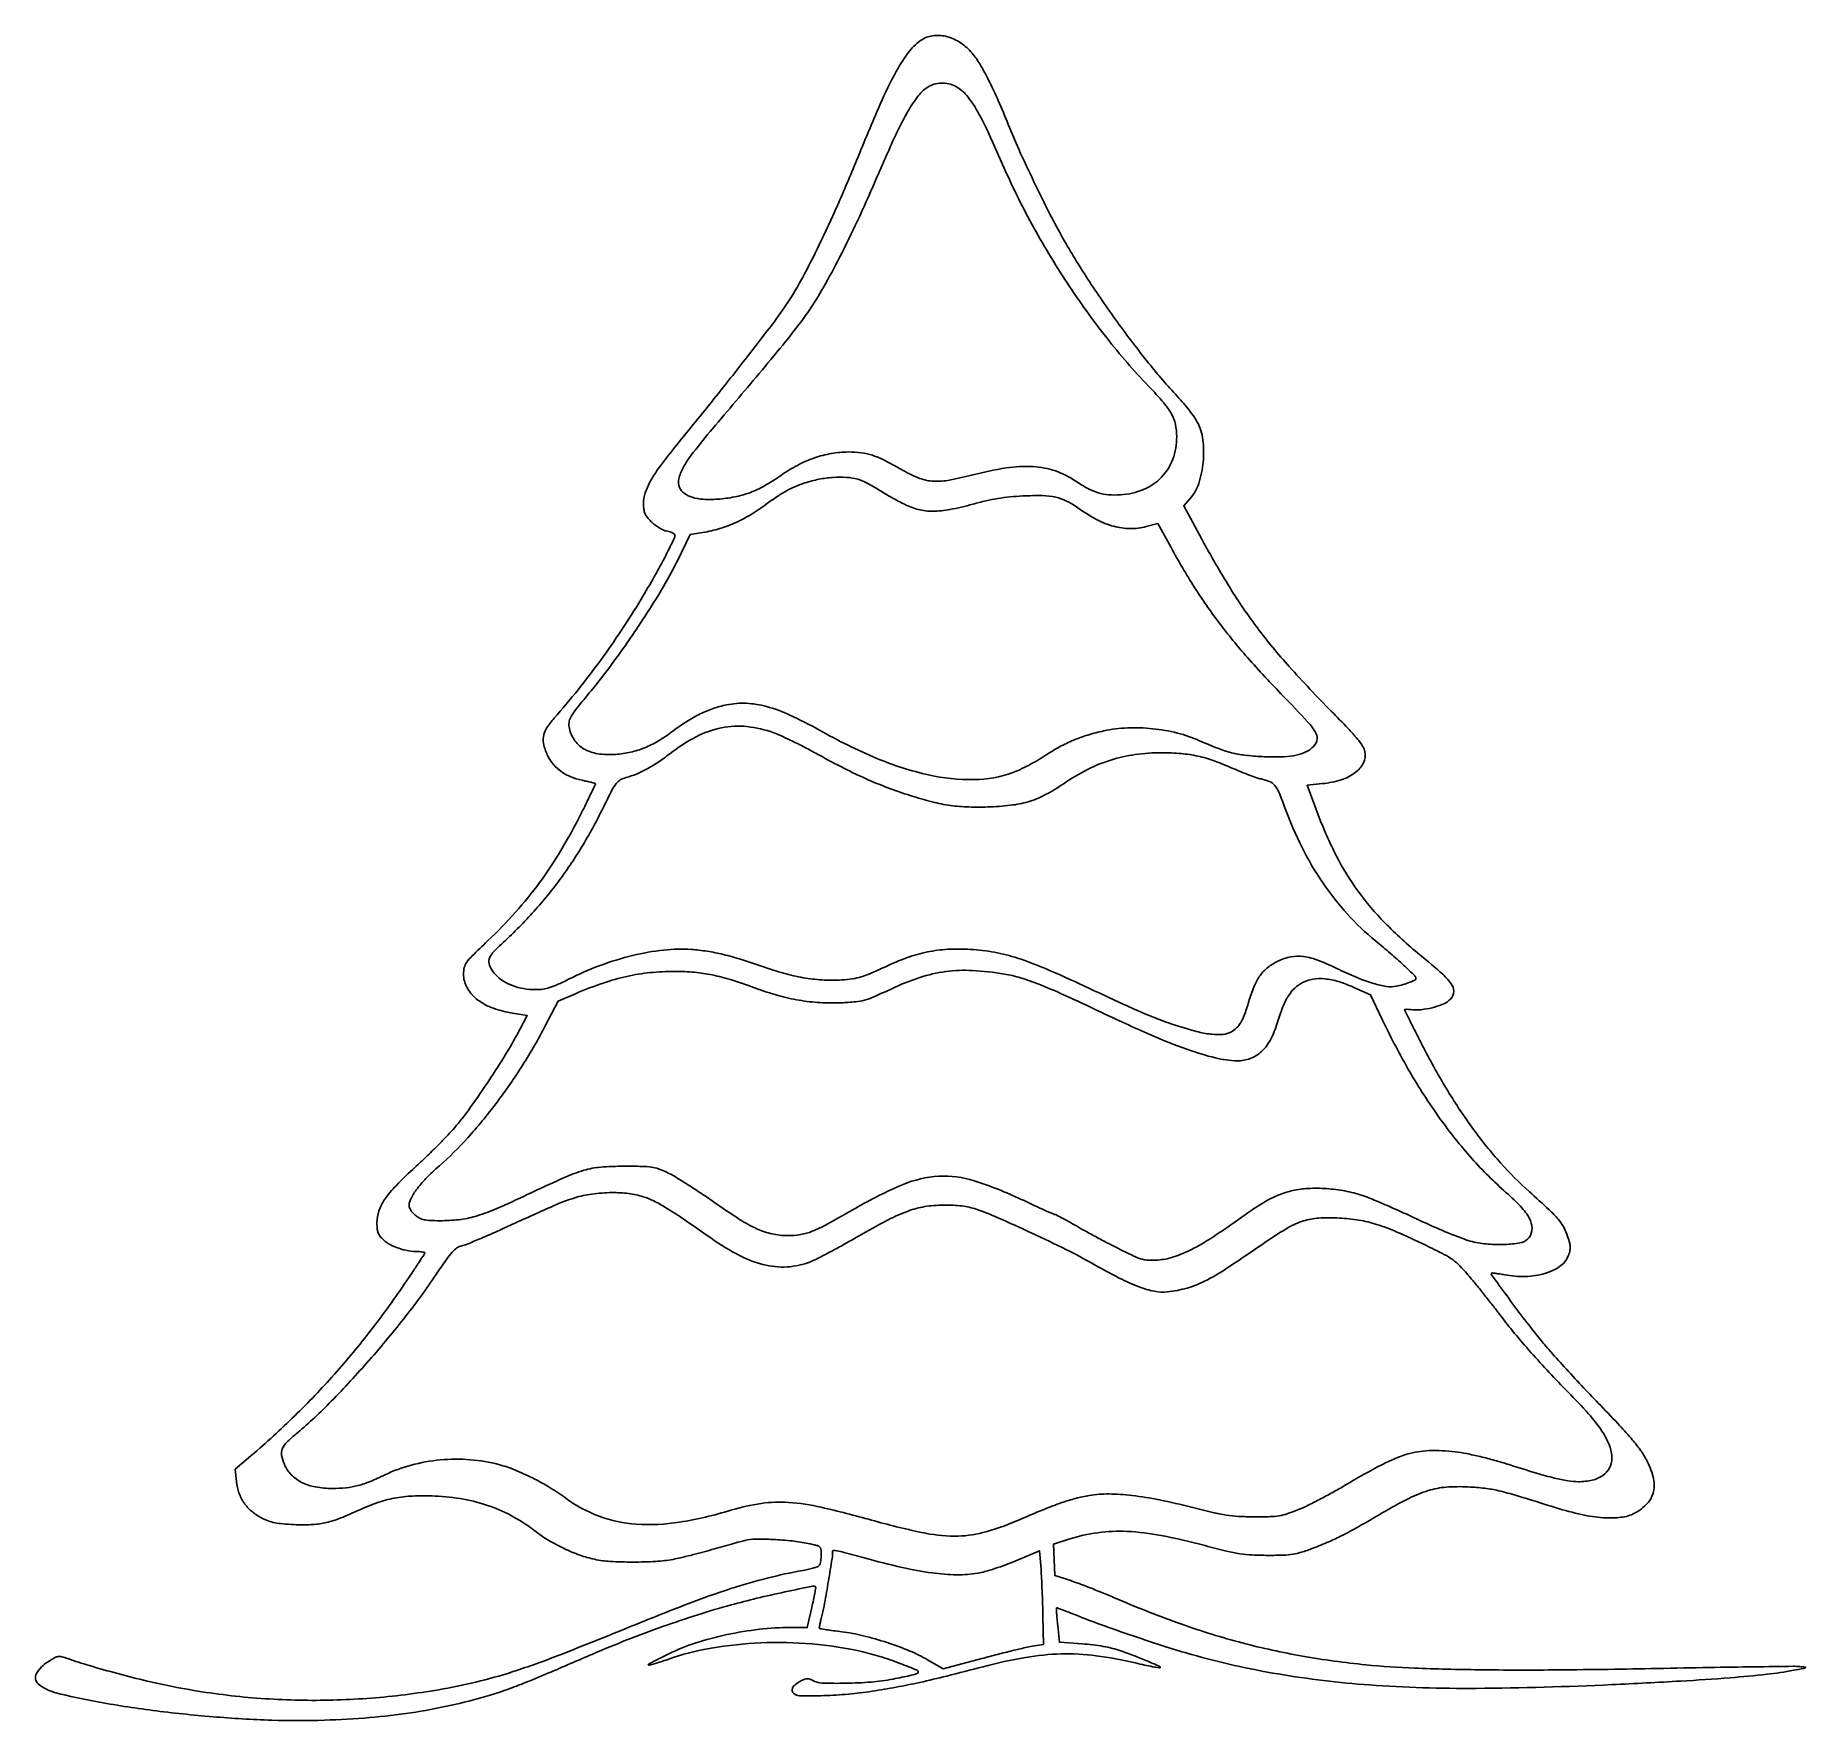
# Model space of a CAD drawing. Extents: x 31 to 808, y 30 to 770.
import ezdxf

# ---------------------------------------------------------------- set-up
doc = ezdxf.new("R2010")
doc.units = 0

msp = doc.modelspace()

# ---------------------------------------------------------------- linework, layer by layer
for points in [[(420.420274, 768.11451, 0.093286), (414.656689, 762.918808, 0.038143), (408.901706, 754.036092, 0.022354), (401.907246, 739.700888, 0.005197), (391.497497, 715, -0.006474), (383.113106, 695.24616, -0.009183), (375.108343, 677.916367, -0.01042), (367.709365, 663.419297, -0.021618), (361.223509, 652.5, -0.017602), (355.26619, 644.055964, -0.003121), (343.45995, 628.712927, -0.003247), (328.920422, 610.307683, -0.002441), (312.694845, 590.24167, 0.010298), (305.45654, 580.99669, 0.032137), (301.131025, 574.386002, 0.0485), (298.779281, 569.094684, 0.0805), (298, 564.285808, 0.029766), (298.149151, 561.782611, 0.072231), (298.62967, 559.999564, 0.069119), (299.612158, 558.380672, 0.025483), (301.40625, 556.39375, 0.031722), (302.938984, 555.044073, 0.026276), (304.726816, 553.805106, 0.027067), (306.492094, 552.842214, 0.062039), (307.927059, 552.364588, -0.020628), (309.157005, 552.065365, -0.025188), (310.277064, 551.68139, -0.024987), (311.167267, 551.27249, -0.134978), (311.553438, 550.913536, -0.25753), (311.630894, 549.349012, -0.004607), (307.744615, 541.580475, -0.010373), (302.887449, 532.557267, -0.0069), (296.964503, 522.410246, -0.011055), (288.3068, 508.73103, -0.011177), (279.083271, 495.4984, -0.011139), (269.246462, 482.648551, -0.010808), (258.75, 470.11699, 0.039735), (255.483448, 465.72453, 0.100021), (254.082868, 462.010699, 0.105748), (254.272779, 458.174127, 0.047703), (256.035167, 453.427354, 0.067007), (258.446052, 449.784655, 0.060142), (261.815657, 446.755824, 0.056002), (266.046032, 444.443865, 0.045183), (271, 442.922425, -0.003413), (273.130265, 442.458355, -0.005176), (274.975556, 442.023033, -0.002114), (276.546577, 441.628146, -0.119419), (276.810404, 441.488034, -0.331227), (276.864045, 441.230276, -0.000771), (275.133667, 437.516929, -0.004305), (273.118874, 433.305439, -0.002611), (270.666479, 428.356263, -0.018239), (261.756288, 412.113903, -0.023695), (252.375633, 397.969577, -0.024194), (241.868345, 385.012351, -0.020434), (229.573208, 372.347941, 0.003621), (222.792199, 365.817572, 0.042226), (220.389583, 363.036854, 0.099198), (219.347955, 360.768216, 0.058236), (219, 357.790903, 0.124544), (220.457784, 352.029181, 0.097078), (224.579527, 347.026731, 0.079228), (231.126811, 343.191021, 0.051382), (239.603251, 340.85287), (246.953623, 339.617789), (242.354272, 331.058895, -0.015874), (236.672346, 321.245776, -0.008489), (229.068778, 309.475805, -0.008391), (221.287018, 298.278223, -0.021322), (215.165746, 290.5, -0.013506), (212.082395, 287.098626, -0.005091), (207.59405, 282.502976, -0.005038), (202.605844, 277.598324, -0.006114), (197.828257, 273.105874, 0.012977), (189.377639, 264.938187, 0.043521), (184.4838, 259.00242, 0.06708), (181.897902, 253.893225, 0.083416), (181.008161, 248.65121, 0.02316), (181.128217, 245.962836, 0.070039), (181.546476, 244.18282, 0.078275), (182.409934, 242.698497, 0.034097), (183.970799, 241.027278, 0.068384), (186.753439, 239.062472, 0.038594), (190.563569, 237.446637, 0.037151), (194.812283, 236.363206, 0.043881), (198.94282, 236, -0.017921), (200.114709, 235.957984, -0.029132), (201.101953, 235.828991, -0.029086), (201.833172, 235.64514, -0.327597), (202, 235.417843, -0.144978), (201.875978, 234.999107, -0.00067), (199.361929, 231.13864, -0.003069), (196.46201, 226.757632, -0.001925), (193.019334, 221.667843, -0.015641), (177.51379, 200.39413, -0.017539), (161.264853, 180.952749, -0.017662), (143.800176, 162.81812, -0.01633), (124.6496, 145.463625), (118.799199, 140.5), (119.347521, 135.054535, 0.059765), (120.462128, 130.064103, 0.06679), (122.703562, 125.678853, 0.066045), (126.04674, 122.001192, 0.056518), (130.405045, 119.09448, 0.030743), (133.318328, 117.815067, 0.037471), (136.182114, 116.999524, 0.02915), (139.661657, 116.494117, 0.010563), (144.643985, 116.170641, 0.021574), (152.160131, 116.166373, 0.042027), (158.104817, 116.922877, 0.038889), (164.129889, 118.709813, 0.015933), (172, 122.017981, -0.021583), (180.95668, 125.664392, -0.037989), (188.660294, 127.77592, -0.037599), (196.649103, 128.710224, -0.020659), (206.5, 128.709722, -0.034305), (219.030324, 127.326492, -0.040537), (230.551411, 124.26709, -0.041707), (241.148287, 119.484483, -0.040416), (250.923704, 112.966074, 0.034292), (256.398209, 109.218054, 0.022951), (263.112879, 105.671921, 0.022951), (270.124032, 102.756292, 0.034303), (276.5, 100.92543, 0.03887), (283.387822, 100.001475, 0.013887), (293.306759, 99.724927, 0.014107), (303.393647, 100.008551, 0.031606), (311, 100.921961, 0.011333), (314.216544, 101.591985, 0.0043), (318.675, 102.667146, 0.004256), (323.503652, 103.919383, 0.00519), (328, 105.176551, -0.001412), (332.313282, 106.417746, -0.001455), (336.590625, 107.622087, -0.001405), (340.30409, 108.644776, -0.006207), (342.5, 109.213714, -0.058671), (347.080811, 109.784177, -0.01357), (354.863963, 109.624991, -0.014688), (363.199393, 108.982206, -0.023532), (370.25, 107.892144, -0.009188), (373.985354, 107.061473, -0.114921), (375.270905, 106.414859, -0.188813), (375.842833, 105.374622, -0.033438), (375.984687, 103.111948, -0.01837), (375.924503, 101.643978, -0.019755), (375.7568, 100.219837, -0.019729), (375.517409, 99.01524, -0.082945), (375.230404, 98.338561, -0.158621), (374.607321, 97.824807, -0.016592), (372.800389, 97.182124, -0.019259), (370.537497, 96.555777, -0.014283), (367.995716, 96.032712, 0.018182), (352.198824, 92.65334, 0.016996), (336.325228, 88.069918, 0.013064), (317.474385, 81.375873, 0.005154), (291.882425, 71.223768, -0.003695), (261.811073, 59.193113, -0.013127), (242.287897, 52.134603, -0.018924), (226.516034, 47.551043, -0.017411), (210, 44.027953, -0.022835), (180.308262, 40.155697, -0.023198), (150.543405, 39.034962, -0.023226), (120.838706, 40.676209, -0.023025), (91.326921, 45.066552, -0.010362), (80.176323, 47.495121, -0.00652), (67.250974, 50.770896, -0.006532), (54.81453, 54.270641, -0.013968), (45.330852, 57.364191, 0.021177), (42.674585, 58.188496, 0.104152), (41.115809, 58.26806, 0.089116), (39.542614, 57.721595, 0.013273), (36.651956, 55.994231, 0.119251), (31.600386, 50.766276, 0.367448), (32.385573, 46.283747, 0.112054), (40.141715, 42.344416, 0.015955), (57.698532, 38.512957, 0.013637), (82.612559, 34.602594, 0.011719), (108.994326, 31.822966, 0.01194), (134.813071, 30.332651, 0.016542), (158, 30.316482, 0.012612), (177.834193, 31.460337, 0.016355), (195.926288, 33.559976, 0.017281), (212.977996, 36.712257, 0.017573), (229.675333, 41.020348, 0.012203), (237.299813, 43.479924, 0.010681), (245.144784, 46.413241, 0.0061), (256.044764, 50.911284, 0.001167), (275.717899, 59.366385, -0.008765), (290.716386, 65.544155, -0.00804), (306.35778, 71.380014, -0.008178), (321.862161, 76.598501, -0.010176), (336.443358, 80.917407, -0.008028), (347.726641, 83.817236, -0.00625), (360.07962, 86.618595, -0.001374), (372.29647, 89.19389, -0.252789), (373.498356, 88.834977, -0.244144), (373.5973, 88.522307, -0.002196), (373.150746, 86.023416, -0.006846), (372.578179, 83.123233, -0.00429), (371.832883, 79.745824), (369.824082, 71), (362.662041, 70.997183, 0.028227), (348.842921, 70.210963, 0.024652), (334.551249, 67.866954, 0.02516), (320.922392, 64.20974, 0.034234), (309.108603, 59.478593, 0.004954), (305.536464, 57.712046, 0.008483), (302.597069, 56.158753, 0.003044), (300.16549, 54.801203, 0.495733), (300.129598, 54.537069, 0.269251), (300.492721, 54.440715, 0.003593), (302.815073, 55.093065, 0.009076), (305.538389, 55.933041, 0.005697), (308.692539, 57.008926, -0.043012), (327.753174, 61.960224, -0.031521), (349.493925, 64.254855, -0.030859), (371.937525, 63.815724, -0.035413), (393.12692, 60.568629, -0.018474), (401.771861, 58.270749, -0.016691), (410.525449, 55.271232, -0.009435), (418.107562, 52.221966, -0.54343), (418.325325, 50.982997, -0.124125), (417.652464, 50.613468, -0.004543), (414.804939, 49.898041, -0.008049), (411.391424, 49.13124, -0.005537), (407.5, 48.367507, -0.024921), (397.844284, 47.076738, -0.016602), (386.692795, 46.520266, -0.012465), (376.405545, 46.605326, -0.122071), (372.259031, 47.78035, 0.046427), (370.957943, 48.371225, 0.097927), (369.86427, 48.523422, 0.080836), (368.663032, 48.256971, 0.024417), (366.957583, 47.478065, 0.048493), (364.727127, 46.03529, 0.106868), (363.446775, 44.473824, 0.181726), (363.283313, 43.050468, 0.192615), (364.104283, 41.914388, 0.140698), (367.326069, 40.970796, 0.009383), (377.051355, 41.101281, 0.014113), (387.919596, 41.758588, 0.015811), (398.326839, 43.016122, 0.007868), (408.933364, 44.810651, 0.00857), (419.178634, 46.892576, 0.006898), (431.048253, 49.689492, 0.002868), (447, 53.778751, -0.02089), (465.67744, 57.855667, -0.037144), (481.336488, 59.409123, -0.038809), (496.576561, 58.601383, -0.025353), (513.901758, 55.426772, 0.003989), (517.91659, 54.51234, 0.006388), (521.359235, 53.803041, 0.00191), (524.335579, 53.241138, 0.246883), (524.68219, 53.348856, 0.525784), (524.584358, 53.878293, 0.003593), (519.593449, 56.063922, 0.009758), (513.841773, 58.401762, 0.007583), (507.5, 60.726645, 0.022059), (503.836385, 61.828332, 0.016768), (499.739026, 62.720802, 0.015615), (495.273459, 63.39437, 0.013058), (490.5, 63.836531), (480.5, 64.5), (479.759558, 71.926225, -0.00329), (479.49305, 74.789905, -0.005259), (479.307251, 77.239649, -0.001411), (479.174434, 79.366708, -0.218147), (479.259558, 79.586162, -0.287355), (479.476707, 79.632803, -0.001143), (481.926245, 78.737703, -0.005108), (484.723843, 77.675585, -0.003134), (488, 76.369598, 0.009946), (498.581787, 72.317517, 0.004292), (512.829981, 67.321776, 0.004308), (527.261183, 62.538958, 0.009212), (538.5, 59.148522, 0.026754), (576.495708, 50.60924, 0.02401), (616.585244, 45.79303, 0.019811), (663.526295, 44.293463, 0.009868), (723, 45.924503, 0.002192), (753.178623, 47.481177, 0.00569), (774.899432, 48.945176, 0.0077), (791.024507, 50.46668, 0.019191), (802.734909, 52.210852, 0.00151), (807.152864, 53.057089, 0.085675), (807.929267, 53.352175, 0.715935), (807.878898, 53.593187, 0.008029), (805.5, 53.846379, 0.025414), (802.506211, 53.963668, 0.000403), (785.490625, 53.751515, 0.001064), (765.708448, 53.446806, 0.000705), (743, 53.016674, -0.002858), (699.574801, 52.381206, -0.005388), (664.526098, 52.446412, -0.006599), (636.423053, 53.172593, -0.014548), (615, 54.634309, -0.019235), (587.272554, 58.419775, -0.021015), (560.734997, 64.247589, -0.020501), (534.206818, 72.43034, -0.016654), (506.5, 83.288452, 0.00409), (500.626608, 85.762164, 0.003777), (494.55625, 88.207111, 0.003771), (489.116671, 90.30313, 0.012554), (485.5, 91.56276), (478.5, 93.805357), (478.210421, 100.693098), (477.920841, 107.580839), (484.710421, 109.762894, -0.044259), (497.361373, 112.625066, -0.045364), (510.213142, 113.182795, -0.036497), (525.161472, 111.376431, -0.016231), (544.519143, 106.932119, 0.005361), (553.881422, 104.567304, 0.020734), (559.757464, 103.405319, 0.025746), (565.057987, 102.861236, 0.011834), (572, 102.672774, 0.007617), (578.880396, 102.75369, 0.032257), (582.981879, 103.129965, 0.038425), (586.650636, 103.999778, 0.01403), (591.689814, 105.769063, 0.010318), (598.697588, 108.619819, 0.015813), (604.632338, 111.403732, 0.011733), (611.515517, 115.107915, 0.003204), (622.199982, 121.276223, -0.014562), (633.933935, 127.699619, -0.044046), (642.373852, 131.106924, -0.054345), (650.252689, 132.598374, -0.032513), (659.793947, 132.727181, -0.016046), (667.251635, 132.102327, -0.029327), (673.262032, 131.043875, -0.015784), (681.142164, 128.909429, -0.00186), (698.5, 123.543788, 0.021464), (709.716756, 120.552673, 0.037258), (719.253015, 119.177701, 0.046084), (727.059531, 119.36032, 0.092017), (732.941457, 121.173437, 0.084154), (738.53028, 125.425975, 0.137378), (741.25891, 130.67492, 0.119235), (741.058561, 137.135714, 0.054798), (737.931858, 145.0134, 0.038406), (735.37464, 149.055329, 0.016564), (731.393524, 154.039327, 0.01175), (725.590662, 160.515492, 0.00415), (716.984852, 169.526183, -0.004552), (709.642397, 177.226446, -0.003922), (702.064192, 185.448538, -0.00395), (695.306792, 193.015766, -0.011398), (690.786854, 198.401352, -0.006074), (683.96059, 207.137449, -0.005166), (676.964657, 216.517886, -0.000819), (670.174301, 225.85383, -0.371354), (670.233897, 226.562125, -0.227254), (670.471442, 226.64317, -0.003093), (672.037457, 226.447494, -0.00802), (673.872588, 226.176645, -0.0051), (676, 225.805383, 0.052196), (685.084017, 225.089209, 0.063875), (693.496065, 226.388102, 0.075635), (700.057773, 229.411407, 0.149161), (703.685505, 233.789734, 0.027794), (704.480908, 236.036837, 0.074624), (704.709721, 237.713145, 0.059815), (704.459296, 239.587793, 0.01327), (703.566821, 242.705255, 0.048151), (701.880112, 246.677079, 0.052974), (699.507964, 250.1173, 0.028146), (695.392089, 254.397808, 0.004434), (686.761869, 262.275736, -0.028068), (674.139755, 274.941186, -0.023636), (662.226695, 289.663994, -0.022009), (650.961148, 306.524928, -0.017548), (640.284438, 325.61587, -0.001023), (637.108399, 331.825498, -0.001653), (634.433554, 337.124993, -0.000241), (632.077163, 341.837846, -0.11631), (632, 342.165069, -0.395037), (632.144692, 342.319627, -0.014472), (633.020164, 342.352009, -0.019501), (634.141218, 342.317283, -0.011564), (635.472899, 342.192957, 0.05871), (639.332564, 342.197073, 0.031266), (644.037056, 343.057341, 0.031196), (648.487825, 344.462195, 0.074739), (651.488405, 346.169539, 0.173958), (653.482676, 349.351796, 0.197855), (652.858552, 352.875066, 0.069503), (648.727711, 357.732142, 0.009707), (638.679084, 366.331365, -0.026008), (623.354681, 380.335717, -0.037728), (611.51163, 394.312294, -0.038622), (602.101119, 409.649884, -0.029155), (594.131063, 427.747702), (589.281099, 440.769278), (596.029281, 441.434227, 0.050803), (604.18134, 443.084509, 0.086127), (610.362859, 446.248552, 0.116729), (613.909636, 450.515653, 0.16305), (614.586064, 455.39293, 0.096828), (613.604827, 457.860374, 0.029922), (611.233621, 461.103139, 0.017928), (607.130698, 465.715051, 0.004058), (599.825952, 473.232803, -0.011868), (581.376567, 492.823265, -0.021618), (567.415708, 509.792241, -0.022643), (555.402656, 527.3539, -0.014599), (543.033279, 548.68609), (535.095816, 563.345098), (537.900983, 566.540007, 0.103229), (541.677453, 573.215961, 0.054092), (543.591239, 582.608917, 0.05358), (543.453336, 592.361259, 0.090065), (541.033843, 600.159575, 0.034521), (539.751073, 602.254169, 0.010731), (537.545908, 605.216077, 0.010672), (534.932469, 608.429567, 0.011566), (532.251671, 611.441745, -0.0191), (519.674668, 626.00949, -0.011813), (505.977249, 644.013668, -0.011703), (492.893186, 663.002064, -0.01631), (482.155354, 680.621657, -0.011355), (476.354976, 691.444188, -0.005377), (469.347348, 705.640563, -0.005359), (462.694721, 719.880141, -0.012299), (458.067033, 730.772661, 0.009058), (453.663921, 741.326138, 0.013876), (449.432849, 750.287253, 0.015826), (445.534732, 757.413758, 0.04397), (442.2206, 762.055381, 0.067118), (437.132813, 766.597689, 0.081098), (431.327345, 769.280868, 0.090878), (425.525376, 769.803501, 0.11454)], [(434.930544, 747.535917, -0.094034), (439.280164, 744.126813, -0.044177), (443.5071, 738.332091, -0.02633), (448.477029, 728.998047, -0.006554), (455.588451, 713.222793, 0.022408), (468.428892, 686.991392, 0.020521), (483.919684, 661.210977, 0.020754), (501.259414, 637.106522, 0.024578), (519.640982, 615.903798, -0.012675), (526.294594, 608.588223, -0.051192), (529.748081, 603.65126, -0.075279), (531.434287, 599.141833, -0.051936), (532, 593.710257, -0.087612), (530.261896, 583.867018, -0.105039), (525.282938, 575.90539, -0.102992), (517.407289, 570.54785, -0.08134), (507.348916, 568.195138, -0.036633), (502.096048, 568.225512, -0.054285), (497.576625, 569.082881, -0.049625), (493.063642, 570.964983, -0.025104), (487.789181, 574.158827, 0.066047), (478.754372, 578.666323, 0.06821), (468.955677, 580.598188, 0.054101), (457.195443, 580.013857, 0.024142), (442, 576.838284, -0.019105), (431.562738, 574.547174, -0.065141), (424.627812, 574.215565, -0.077029), (418.475216, 575.69562, -0.034147), (410.964814, 579.398826, 0.013133), (403.709321, 583.363425, 0.03885), (398.475226, 585.552768, 0.048446), (393.644235, 586.641653, 0.031229), (387.912369, 587, 0.043715), (380.428311, 586.34442, 0.040367), (372.962492, 584.394781, 0.038185), (365.528128, 581.141811, 0.031284), (358.138058, 576.597292, -0.024907), (351.105087, 572.147874, -0.0394), (344.640249, 569.139666, -0.041292), (338.011743, 567.274996, -0.031077), (330.5, 566.296346, -0.02974), (324.207498, 566.246275, -0.061838), (319.38291, 567.099415, -0.084606), (315.952739, 568.830407, -0.127461), (313.855135, 571.418599, -0.166043), (313.477865, 575.238562, -0.069999), (315.369157, 580.108842, -0.038554), (319.854765, 586.848263, -0.009397), (328.288795, 597.211757, 0.000606), (348.712194, 621.425174, 0.003753), (359.092611, 633.951871, 0.007319), (365.632408, 642.209366, 0.013522), (370.66258, 649.135207, 0.02199), (376.881326, 659.117628, 0.010025), (384.157903, 672.657999, 0.009195), (391.874686, 688.44396, 0.007645), (399.511877, 705.5, -0.005169), (407.872967, 724.4234, -0.020517), (413.597378, 735.765253, -0.033511), (418.252394, 742.941536, -0.086569), (422.729601, 747.160041, -0.075736), (425.467376, 748.421503, -0.062528), (428.645296, 748.920314, -0.061186), (431.917156, 748.62036, -0.065998)], [(392.013719, 575.012659, -0.034952), (393.737369, 574.401265, -0.012453), (396.106878, 573.298327, -0.012287), (398.65556, 571.954812, -0.014186), (401.013719, 570.547449, 0.007999), (403.547548, 568.992407, 0.004583), (406.650905, 567.193726, 0.004577), (409.804929, 565.442065, 0.007594), (412.5, 564.030001, 0.056395), (418.634878, 561.757448, 0.061146), (424.955317, 560.995667, 0.047699), (432.478679, 561.731667, 0.019417), (442.5, 564.095786, -0.011874), (448.19732, 565.530878, -0.015261), (453.5, 566.56438, -0.015446), (458.803084, 567.263512, -0.012683), (464.5, 567.69058, -0.016516), (473.071463, 567.831426, -0.04914), (478.900207, 567.159326, -0.062332), (483.680845, 565.481641, -0.041289), (488.662582, 562.464609, 0.034139), (496.79482, 557.379475, 0.055934), (504.334611, 554.378341, 0.064419), (511.528197, 553.37632, 0.067763), (518.611721, 554.270552), (523.723442, 555.635288), (529.499103, 545.067644, 0.016294), (539.813494, 527.575018, 0.020362), (550.550667, 512.083178, 0.019156), (563.047547, 496.789458, 0.012022), (578.75, 479.847496, -0.005534), (589.466182, 468.582156, -0.060902), (593.120472, 463.545894, -0.202284), (593.482048, 460.175244, -0.154195), (591.369453, 457.075971, -0.070445), (587.735555, 454.96697, -0.053518), (583.301725, 453.700303, -0.039194), (577.496929, 453.158966, -0.015627), (569.5, 453.291828, -0.016696), (561.901545, 453.910596, -0.033481), (555.98186, 454.997472, -0.030997), (549.977057, 456.924241, -0.012354), (542, 460.270353, 0.044215), (532.295143, 463.632609, 0.035765), (521.432304, 465.538005, 0.035611), (510.353017, 465.880992, 0.042635), (500, 464.575206, 0.020623), (492.970283, 462.765815, 0.026263), (486.671604, 460.497417, 0.026078), (480.609852, 457.566743, 0.019868), (474.292739, 453.761071, -0.013963), (470.840043, 451.625067, -0.010275), (466.904048, 449.446395, -0.0104), (463.093273, 447.538395, -0.022713), (460.082742, 446.272729, -0.086408), (443.065307, 443.173017, -0.05617), (423.138821, 445.261664, -0.046168), (400.427478, 452.509946, -0.027709), (375, 465.000598, 0.019105), (362.245616, 471.540502, 0.04266), (352.015968, 475.278415, 0.054733), (343.086082, 476.68017, 0.062213), (334.455406, 476.006306, 0.032026), (328.536634, 474.39233, 0.031312), (322.826188, 472.025982, 0.02866), (317.02246, 468.758577, 0.019574), (310.814414, 464.426999, -0.0272), (304.531841, 460.184319, -0.03848), (298.494271, 457.173035, -0.040741), (292.348002, 455.242821, -0.036633), (285.746713, 454.247682, -0.057448), (277.905841, 454.548771, -0.0963), (271.721087, 456.772514, -0.113694), (267.496465, 460.81671, -0.105369), (265.320354, 466.413313, -0.099065), (265.407928, 468.804292, -0.078986), (266.39519, 471.194237, -0.032055), (268.824243, 474.644116, -0.003493), (274.969219, 482.172814, 0.015714), (285.180974, 495.327655, 0.01054), (296.051482, 510.960745, 0.010609), (305.877952, 526.451019, 0.02208), (312.731976, 538.999159), (318.5, 550.765673), (323, 551.468325, 0.030871), (330.620101, 553.145279, 0.033178), (337.788763, 555.718829, 0.032023), (344.770512, 559.309571, 0.025283), (351.833422, 564.034551, -0.011522), (356.699515, 567.487381, -0.022161), (360.775866, 569.985276, -0.025542), (364.639058, 571.87229, -0.022952), (368.813306, 573.431133, -0.029957), (374.981411, 575.016717, -0.030924), (381.229668, 575.832902, -0.03289), (387.07448, 575.84638, -0.051931)], [(355.128278, 463.754068, -0.020636), (358.546392, 462.345061, -0.005996), (363.692894, 459.895408, -0.006016), (369.429067, 456.994073, -0.006397), (374.976622, 454.012951, 0.008813), (385.932179, 448.193744, 0.013051), (395.749948, 443.517152, 0.014049), (405.212867, 439.623566, 0.013203), (415.07597, 436.180678, 0.01498), (424.693993, 433.420385, 0.027507), (432.687488, 431.845561, 0.028073), (440.695354, 431.176222, 0.016358), (450.337088, 431.228798, 0.02299), (460.103126, 432.052437, 0.044883), (467.722654, 433.754832, 0.046544), (474.735841, 436.740984, 0.02671), (482.583028, 441.541008, -0.033313), (492.8054, 447.610048, -0.041273), (503.05236, 451.782348, -0.04162), (513.772887, 454.190759, -0.034829), (525.409963, 454.985219, -0.021159), (533.926492, 454.612151, -0.032463), (541.224182, 453.5018, -0.031745), (548.433492, 451.43368, -0.019118), (556.693668, 448.124237, 0.007157), (560.321873, 446.568888, 0.007474), (563.941265, 445.141168, 0.007227), (567.102808, 444.00027, 0.032408), (569, 443.481176, -0.047696), (572.750001, 442.331014, -0.122221), (575.017663, 440.656144, -0.074817), (576.850379, 437.612848, -0.01058), (579.512547, 430.780196, 0.0287), (587.040057, 413.353967, 0.033219), (596.202296, 397.772079, 0.034597), (606.971194, 384.098997, 0.037033), (619.297048, 372.372958, -0.006767), (625.806979, 366.89009, -0.008913), (631.584411, 361.705939, -0.003715), (636.510481, 357.055875, -0.204476), (637, 355.908912, -0.288683), (636.562096, 355.21367, -0.018169), (634.241347, 354.204195, -0.023954), (631.375506, 353.235179, -0.020863), (628.295468, 352.493056, -0.087213), (624.125167, 352.406573, -0.032811), (618.403854, 353.679051, -0.027098), (611.443168, 356.13057, -0.015505), (603.321209, 359.794889, 0.020403), (594.258682, 363.777219, 0.059201), (587.644873, 365.501023, 0.080554), (582.046263, 365.366297, 0.067651), (576.405229, 363.497435, 0.051939), (572.02307, 360.757364, 0.068258), (568.736407, 357.380798, 0.058697), (566.148344, 352.843226, 0.027836), (563.865716, 346.5, -0.01208), (561.854988, 340.306682, -0.045323), (560.157752, 336.592889, -0.070982), (558.27552, 334.172549, -0.072839), (555.806596, 332.399987, -0.096162), (552.276376, 331.363743, -0.048518), (547.619402, 331.378547, -0.035625), (541.606663, 332.419079, -0.015455), (533.78817, 334.612269, -0.011367), (525.920165, 337.282013, -0.01284), (518.498421, 340.208019, -0.007807), (508.73811, 344.529641, -0.001567), (491.5, 352.552057, 0.008134), (474.365998, 360.253904, 0.023544), (462.19465, 364.822681, 0.031965), (451.975796, 367.411392, 0.031869), (441.5, 368.679675, 0.027565), (431.525378, 368.69613, 0.037397), (422.595439, 367.544768, 0.036164), (413.710482, 365.035193, 0.023492), (403.855461, 360.931683, -0.008243), (397.641194, 358.118874, -0.029027), (393.522618, 356.613035, -0.036518), (389.767499, 355.775361, -0.019513), (385.037189, 355.265095, -0.030234), (377.222556, 355.202689, -0.027004), (369.15275, 356.065045, -0.025007), (360.64205, 357.883099, -0.018865), (351.5, 360.692897, 0.0074), (341.002909, 364.184455, 0.016638), (332.922835, 366.447119, 0.020736), (325.946424, 367.848947, 0.021864), (319, 368.638032, 0.045575), (306.816678, 368.373658, 0.031396), (293.213847, 365.960794, 0.029473), (279.026837, 361.614888, 0.027319), (265.073968, 355.537149, -0.009702), (260.174155, 353.194237, -0.030236), (256.760253, 351.885134, -0.041182), (253.842018, 351.222141, -0.035285), (250.698121, 351, -0.041363), (245.359503, 351.442402, -0.048304), (240.447926, 352.758942, -0.052455), (236.249613, 354.855957, -0.07067), (233.030046, 357.618561, -0.056097), (230.665128, 361.013382, -0.159444), (230.154891, 363.814867, -0.137873), (231.382393, 366.638428, -0.038028), (234.75, 370.180706, 0.022875), (248.4093, 383.703996, 0.025135), (260.328311, 398.016672, 0.024945), (270.827451, 413.553866, 0.021862), (280.234232, 430.745771, -0.003964), (284.146098, 438.54557, -0.044051), (285.997233, 441.492621, -0.102772), (287.772212, 443.040243, -0.062385), (290.360691, 444.097124, 0.033146), (294.885703, 445.643522, 0.025752), (299.578246, 447.893304, 0.023466), (304.44626, 450.847711, 0.017808), (309.5, 454.517115, -0.045285), (321.053726, 461.973592, -0.070835), (332.186268, 465.926291, -0.076052), (343.387583, 466.463555, -0.061539)], [(456.375461, 357.853089, -0.032462), (463.460808, 356.184632, -0.020042), (471.544512, 353.359233, -0.013084), (482.349299, 348.7593, -0.00375), (498.841706, 341.072304, 0.007354), (520.259588, 331.276847, 0.017769), (536.435206, 324.840347, 0.023737), (548.961657, 321.024309, 0.058074), (558.500667, 319.755615, 0.094241), (564.301322, 320.761607, 0.099092), (569.212566, 323.821477, 0.083816), (573.156213, 329.021676, 0.048459), (576.110121, 336.316536, -0.021501), (578.456833, 343.147633, -0.046223), (580.957284, 348.115802, -0.059813), (583.817568, 351.666321, -0.075499), (587.240474, 354.122681, -0.0803), (591.783656, 355.585439, -0.061757), (596.999931, 355.730868, -0.051244), (602.970898, 354.533643, -0.030206), (609.785272, 351.963433), (617.070544, 348.700683), (622.361623, 337.569416, 0.020354), (634.281466, 314.918713, 0.024136), (647.397722, 294.60732, 0.025745), (661.530075, 276.883412, 0.03185), (676.5, 261.999735, -0.026283), (683.528152, 255.165851, -0.079843), (687.211318, 249.635189, -0.14253), (687.868889, 245.13229, -0.176058), (685.898091, 241.407774, -0.143495), (682.562372, 239.794302, -0.031132), (676.130197, 239.127935, -0.031815), (668.721797, 239.29556, -0.035691), (661.679592, 240.414576, -0.032563), (657.959988, 241.540935, -0.006957), (651.669299, 244.003, -0.007244), (644.448437, 247.068335, -0.006842), (637.179592, 250.398705, 0.004782), (629.897561, 253.771486, 0.004953), (622.63713, 256.96409, 0.004786), (616.299621, 259.604777, 0.021258), (612.5, 260.960467, 0.032919), (604.862522, 262.784155, 0.02839), (596.663138, 263.704807, 0.029326), (588.794761, 263.676606, 0.04737), (582.184933, 262.631016, 0.031016), (576.794668, 260.883141, 0.034081), (571.835715, 258.526025, 0.021823), (565.713388, 254.72601, 0.005105), (555.808217, 247.812865, -0.013713), (545.681625, 241.00135, -0.028545), (537.370317, 236.378218, -0.036566), (530.221799, 233.5441, -0.057439), (523.739539, 232.300102, -0.024752), (519.800941, 232.200204, -0.061466), (516.95273, 232.62168, -0.041189), (513.686833, 233.821312, -0.006461), (507.5, 236.78912, -0.004769), (503.041177, 239.052558, -0.003032), (497.891851, 241.768378, -0.003045), (492.871026, 244.494941, -0.005643), (488.83396, 246.77899, 0.004294), (485.364929, 248.754037, 0.005362), (482.109018, 250.52538, 0.004381), (479.351303, 251.956762, 0.040691), (478.109872, 252.465128, -0.027453), (476.772874, 252.971776, -0.001854), (473.050327, 254.637849, -0.002657), (468.627908, 256.665248, -0.001988), (463.775912, 258.944368, 0.034049), (443.174891, 267.054519, 0.090193), (427.529849, 269.05337, 0.087247), (411.875453, 265.43951, 0.030486), (391.109492, 255.102242, -0.004765), (378.61721, 248.060226, -0.030097), (372.021618, 244.926079, -0.054561), (366.921888, 243.490429, -0.042265), (361.167095, 243.023735, -0.052722), (354.371552, 243.76675, -0.053627), (347.922617, 245.913904, -0.035806), (340.189056, 250.14013, -0.009945), (328.711119, 257.851975, 0.005668), (322.736867, 261.940568, 0.005933), (316.761005, 265.829813, 0.005714), (311.523963, 269.067107, 0.026046), (308.365018, 270.752667, 0.024597), (304.57179, 272.306961, 0.048966), (301.423314, 273.083618, 0.031151), (297.374867, 273.415165, 0.005087), (289.5, 273.488054, 0.02036), (279.201533, 273.05904, 0.050813), (271.805157, 271.683396, 0.034148), (263.297719, 268.542267, 0.005306), (247, 261.016912, -0.007551), (233.654105, 254.927078, -0.028603), (225.057468, 251.732493, -0.041063), (217.859609, 250.149172, -0.031494), (209.823768, 249.573826, -0.008591), (205.043971, 249.615281, -0.03716), (202.221294, 249.898894, -0.059937), (200.193029, 250.51335, -0.056468), (198.323768, 251.600326, -0.034759), (197.221836, 252.54558, -0.033312), (196.244523, 253.647159, -0.035129), (195.517284, 254.735982, -0.09251), (195.210779, 255.618875, -0.151707), (195.696863, 258.803424, -0.044878), (198.271808, 263.076933, -0.03579), (202.523675, 268.088936, -0.019095), (208.431711, 273.676571, 0.030018), (220.843862, 285.939905, 0.021138), (233.324629, 301.088457, 0.020426), (244.999538, 317.934926, 0.02176), (255, 335.33376), (260.5, 345.946028), (268.5, 349.352622, -0.017886), (280.275192, 353.87649, -0.028021), (290.71398, 356.821819, -0.029953), (300.884289, 358.453576, -0.024988), (311.815376, 358.992197, -0.022205), (320.391658, 358.604865, -0.028827), (328.17308, 357.451309, -0.025079), (336.563558, 355.264483, -0.011877), (347.14611, 351.653147, 0.01981), (357.051153, 348.447493, 0.025833), (366.343631, 346.352621, 0.027143), (375.408536, 345.298153, 0.026347), (384.62541, 345.216599, 0.011656), (391.046625, 345.648408, 0.044568), (394.988831, 346.363872, 0.036946), (399.084953, 347.82421, 0.006285), (406.62541, 351.272374, -0.030206), (419.23791, 356.325691, -0.047327), (430.617589, 358.943352, -0.046514), (442.428719, 359.398918, -0.027997)], [(297.877339, 260.115308, -0.040644), (302.457546, 258.270098, -0.021202), (307.842326, 255.281954, -0.012802), (315.329176, 250.434197, -0.003067), (327.5, 241.993649, 0.033986), (340.458585, 234.145668, 0.064952), (351.882867, 230.015917, 0.079052), (362.379082, 229.391967, 0.080092), (372.5, 232.06532, 0.016094), (375.301034, 233.419314, 0.00305), (380.309959, 236.081744, 0.003254), (386.122613, 239.266018, 0.002982), (392.065816, 242.618846, -0.008707), (405.390216, 249.935886, -0.032854), (414.083162, 253.808416, -0.047843), (421.397166, 255.736813, -0.038563), (429.5, 256.427965, -0.012522), (433.936612, 256.352366, -0.020576), (437.677745, 256.040287, -0.023645), (440.961495, 255.471024, -0.02781), (444, 254.615228, -0.021172), (453.525097, 250.893569, -0.0056), (468.407162, 244.139903, -0.005932), (483.566394, 236.834285, -0.013562), (494.773582, 230.884254, 0.009989), (506.790656, 224.393742, 0.028547), (515.46789, 220.537836, 0.041474), (522.234961, 218.605236, 0.07548), (527.965978, 218.349411, 0.041738), (536.533001, 219.992504, 0.04994), (544.181859, 222.983137, 0.027893), (553.979818, 228.701377, 0.004686), (572, 240.856574, -0.018722), (580.964821, 246.544233, -0.055961), (587.597572, 249.475389, -0.061992), (594.329741, 250.703819, -0.027038), (603.429373, 250.72746, -0.028197), (611.968474, 249.802987, -0.035335), (619.713331, 247.949817, -0.026827), (628.617972, 244.60679, -0.008944), (641.273684, 238.792319, -0.006444), (649.297722, 234.802357, -0.038417), (653.278237, 232.355694, -0.047786), (656.458775, 229.546822, -0.013232), (660.883322, 224.556859, -0.004261), (663.939119, 220.857595, -0.002481), (667.545571, 216.369827, -0.00248), (671.114062, 211.837937, -0.00419), (674.054042, 208, 0.011595), (680.155779, 200.274365, 0.007879), (687.438732, 191.757152, 0.007514), (695.443574, 182.95907, 0.00743), (703.738782, 174.372021, -0.013933), (712.78814, 164.757171, -0.035882), (718.599646, 157.199347, -0.050921), (721.911704, 150.868809, -0.095355), (723, 145.214152, -0.123448), (721.950636, 141.028683, -0.118374), (719.04042, 137.75676, -0.095589), (714.382085, 135.689932, -0.056808), (708.329245, 135, -0.040669), (703.689413, 135.378022, -0.019708), (697.85298, 136.573272, -0.013118), (689.85466, 138.766597, -0.003984), (677.850716, 142.504143, 0.009797), (671.599538, 144.371065, 0.009392), (665.191683, 146.019831, 0.00984), (659.180039, 147.322411, 0.017387), (654.167813, 148.12577, 0.039834), (642.664648, 148.638364, 0.065258), (633.058665, 147.034631, 0.047523), (622.252007, 142.58327, 0.01245), (605.881245, 133.413191, -0.007499), (600.472316, 130.312632, -0.00631), (594.654134, 127.187685, -0.006373), (589.269794, 124.46941, -0.01748), (585.381245, 122.733752, -0.014526), (580.479562, 120.912164, -0.041387), (576.949245, 120.033135, -0.033882), (572.953401, 119.658158, -0.007297), (566, 119.580039, -0.011921), (559.089628, 119.768061, -0.024985), (553.742353, 120.309998, -0.020197), (547.811437, 121.45895, -0.005432), (538.5, 123.763349, 0.012987), (524.43611, 127.019214, 0.021428), (512.393202, 128.946332, 0.025486), (502.176633, 129.609964, 0.044806), (493.742669, 128.970731, 0.022058), (487.638174, 127.674004, 0.020912), (481.560114, 125.82551, 0.013718), (473.760691, 122.849738, 0.003573), (461.396199, 117.635664, -0.037547), (446.957777, 112.671482, -0.066064), (434.455958, 111.111223, -0.051276), (419.953536, 112.716442, -0.014852), (398.067164, 118.128133, 0.010954), (376.01664, 123.763138, 0.03947), (361.679151, 125.921058, 0.054261), (349.693996, 125.466265, 0.037008), (336.377114, 122.483769, -0.033), (313.848624, 117.248437, -0.058572), (294.833522, 116.385556, -0.069421), (278.483152, 119.875345, -0.072793), (264, 127.679416, 0.023857), (257.081041, 132.330694, 0.019415), (249.265663, 136.654495, 0.019864), (241.436, 140.214897, 0.032144), (234.5, 142.534938, 0.045696), (221.95136, 144.652837, 0.041659), (208.824472, 144.555712, 0.04209), (196.037295, 142.297462, 0.049274), (184.5, 137.989014, -0.017394), (178.051476, 135.100907, -0.033208), (172.66457, 133.316314, -0.036399), (167.430896, 132.359904, -0.026215), (161.5, 132.030023, -0.045258), (154.016013, 132.68511, -0.072288), (147.938008, 134.713394, -0.084842), (143.379052, 138.077314, -0.092776), (140.364026, 142.67119, -0.051573), (139.184624, 146.584485, -0.147212), (139.47297, 149.383569, -0.101194), (141.372095, 152.179405, -0.017528), (146.12903, 156.5, 0.023755), (160.974964, 170.325327, 0.013499), (177.646422, 188.347571, 0.013355), (193.749946, 207.74895, 0.018951), (206.927614, 225.891954, -0.005049), (211.468591, 232.52413, -0.029685), (214.086343, 235.82948, -0.059624), (216.119018, 237.621317, -0.098976), (218.210736, 238.520745, 0.045062), (220.327386, 239.17283, 0.003097), (226.115029, 241.58648, 0.004399), (232.982766, 244.572205, 0.003289), (240.5, 247.978659, -0.004245), (258.434615, 256.064502, -0.026611), (267.833632, 259.62231, -0.045273), (275.281255, 261.273414, -0.028651), (284.160906, 261.899549, -0.017248), (287.830172, 261.821083, -0.018372), (291.408359, 261.488742, -0.019177), (294.792213, 260.915876, -0.023924)], [(394.902054, 101.533008, 0.010877), (411.560622, 97.336081, 0.022942), (424.674209, 94.961018, 0.02932), (435.445442, 94.155195, 0.045265), (444.749823, 94.848875, 0.027973), (447.859345, 95.546888, 0.009897), (452.225204, 96.880882, 0.009788), (456.973169, 98.538604, 0.01135), (461.421582, 100.306008), (471.843519, 104.723204), (472.439874, 96.611602, -0.005886), (472.685239, 92.634419, -0.002401), (472.929167, 87.222307, -0.002376), (473.135733, 81.403691, -0.003032), (473.268115, 76.038803), (473.5, 63.577607), (468.5, 62.755386, 0.016544), (465.59273, 62.177937, 0.002667), (459.975, 60.835954, 0.002943), (453.375192, 59.180876, 0.002582), (446.5, 57.375757), (429.5, 52.81835), (422.689044, 56.807978, 0.034561), (414.887858, 60.68078, 0.019), (404.883878, 64.374575, 0.018845), (394.382409, 67.371879, 0.02815), (385, 69.118537, -0.001748), (381.336293, 69.602247, -0.002769), (378.200725, 70.045086, -0.000646), (375.458399, 70.451509, -0.1192), (375.193957, 70.558884, -0.289829), (375.104502, 70.780523, -0.00324), (375.417799, 72.435725, -0.008736), (375.833595, 74.376808, -0.005432), (376.385737, 76.639377, 0.018259), (377.475274, 81.659852, 0.003089), (379.145213, 91.329387, 0.002045), (380.755087, 101.257978, 0.039184), (381, 104.378338, -0.407453), (381.444513, 104.833256, -0.056314), (382.896753, 104.703118, -0.015689), (385.951454, 103.977375, -0.00098)]]:
    msp.add_lwpolyline(points, format="xyb", close=True)

doc.saveas('drawing.dxf')
